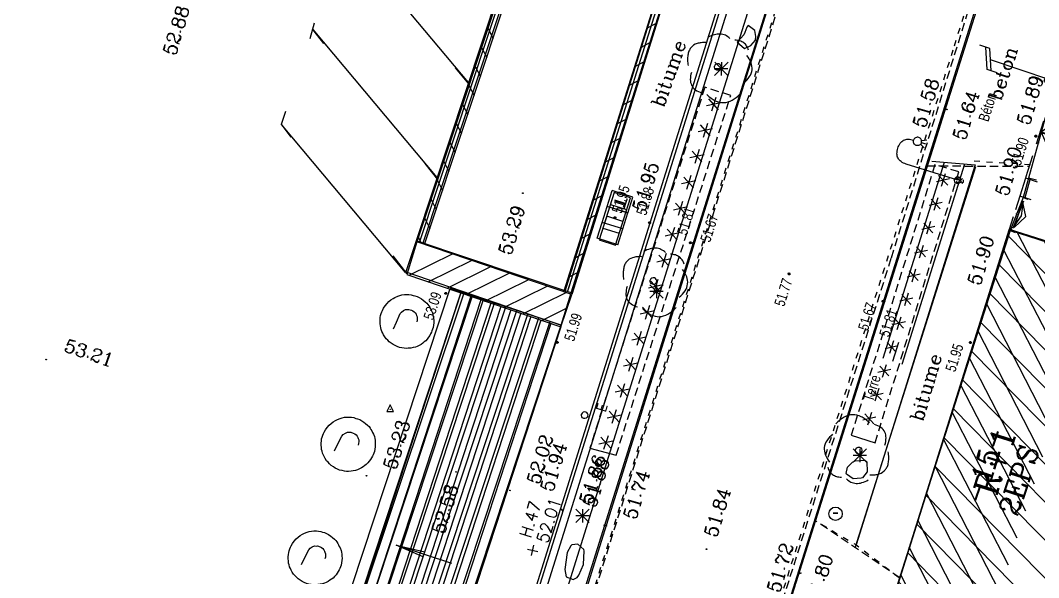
# Model space of a CAD drawing. Extents: x 661856 to 662117, y 6866905 to 6867165.
# Drawn here: x 662033.49 to 662064.02, y 6866980.94 to 6866997.62 of the extents above; entities that cross this region are included whole.
import ezdxf
from ezdxf.enums import TextEntityAlignment as Align

# ---------------------------------------------------------------- set-up
doc = ezdxf.new("R2010")
doc.units = 0
for name, pattern in [('CACHE', [0.375, 0.25, -0.125]), ('CONTINU', [0]), ('DISCONTIN', [0.75, 0.5, -0.25]), ('HIDDEN', [0.375, 0.25, -0.125]), ('JSI_007', [0.8, 0.3, -0.5]), ('JSI_MCL0', [1, 0.5, 0.5]), ('JSI_TCO', [1, 0.5, 0.5]), ('JSI_TCO2', [1, 0.5, 0.5]), ('JSI_TIC', [0.2, 0.08, 0.01, -0.1, 0.01]), ('PARALLEL', [0])]:
    doc.linetypes.add(name, pattern=pattern)
doc.layers.get('0').update_dxf_attribs({"linetype": 'CONTINUOUS'})
for name, color, linetype in [('ACCES', 7, 'CONTINU'), ('ALTI', 140, 'CONTINUOUS'), ('ARBRES', 3, 'CONTINU'), ('BATI', 6, 'CONTINUOUS'), ('BORDURE', 7, 'CONTINU'), ('CANEVAS_GEODES', 5, 'CONTINU'), ('CLOTURE', 7, 'CONTINU'), ('COTE_ALTI', 8, 'CONTINU'), ('COTE_DE_SEUIL', 8, 'CONTINU'), ('ECLAIRAGE_PUBL', 3, 'CONTINU'), ('ESCALIER', 7, 'CONTINU'), ('GENIE_CIVIL', 7, 'CONTINUOUS'), ('HACHURE', 7, 'CONTINUOUS'), ('HAIE', 3, 'CONTINU'), ('LIGNE_DIVERS', 7, 'CONTINU'), ('LIMITE', 7, 'CONTINUOUS'), ('MARQ-SOL', 6, 'CONTINU'), ('MARQUAGE', 7, 'CONTINUOUS'), ('MOB-URB', 6, 'CONTINU'), ('MUR', 7, 'CONTINU'), ('NOM_DE_VOIE', 7, 'CONTINU'), ('NUMEROS', 1, 'CONTINUOUS'), ('OBJEAU', 4, 'CONTINUOUS'), ('OBJEDF', 240, 'CONTINUOUS'), ('OBJEP', 220, 'CONTINUOUS'), ('OBJET_EAU', 4, 'CONTINU'), ('OBJET_TELECOM', 4, 'CONTINU'), ('OBJTELECOM', 3, 'CONTINUOUS'), ('POINTS-POLYGO', 7, 'CONTINUOUS'), ('POLYGO', 240, 'CONTINUOUS'), ('TEXTE', 7, 'CONTINUOUS'), ('VEGETATION', 3, 'CONTINUOUS'), ('VOIRIE', 7, 'CONTINUOUS'), ('Z', 4, 'CONTINUOUS')]:
    doc.layers.add(name, color=color, linetype=linetype)
doc.styles.add('36-2', font='romans.shx', dxfattribs={"height": 0.36})
doc.styles.add('7-2', font='romanc.shx', dxfattribs={"height": 0.7})
doc.styles.add('COMPLEX', font='COMPLEX')
doc.styles.add('ROMANS', font='romans.shx', dxfattribs={"width": 0.95, "oblique": 13.5, "height": 5})
doc.styles.get("Standard").update_dxf_attribs({"font": 'ARIALUNI.ttf', "height": 2})
doc.linetypes.add('JSI_HAIED', pattern='A,0.48,0.06,-0.1,[138,jsi_form.shx,S=0.05,R=0,X=-0.1,Y=0],0.06', length=0.7)
doc.linetypes.add('JSI_HAIEG', pattern='A,0.48,0.06,-0.1,[137,jsi_form.shx,S=0.05,R=0,X=-0.1,Y=0],0.06', length=0.7)
doc.linetypes.add('JSI_MUD', pattern='A,0.0001,[130,jsi_form.shx,S=0.5,R=0,X=0.875,Y=0],-0.75', length=0.7501)
doc.linetypes.add('JSI_MUG', pattern='A,0.0001,[130,jsi_form.shx,S=0.5,R=0,X=-0.125,Y=0],-0.75', length=0.7501)
doc.linetypes.add('JSI_MUR', pattern='A,1e-06,-0.5,[130,jsi_form.shx,S=0.7,R=315,X=0.05,Y=0],-0.5', length=1.000001)

# ---------------------------------------------------------------- blocks, each defined once
blk = doc.blocks.new('*X123')
at = {"layer": 'BATI', "color": 7, "linetype": 'CONTINU'}
for p, q in [((610702.292, 133496.969), (610706.297, 133492.963)), ((610703.653, 133496.739), (610706.562, 133493.83)), ((610702.027, 133496.102), (610706.033, 133492.096)), ((610705.284, 133496.239), (610706.826, 133494.697)), ((610706.915, 133495.739), (610707.091, 133495.564)), ((610701.763, 133495.235), (610705.768, 133491.23)), ((610701.498, 133494.368), (610705.504, 133490.363)), ((610701.234, 133493.501), (610705.239, 133489.496)), ((610700.969, 133492.635), (610704.975, 133488.629)), ((610700.705, 133491.768), (610704.71, 133487.762)), ((610700.44, 133490.901), (610704.445, 133486.896)), ((610700.176, 133490.034), (610704.181, 133486.029)), ((610699.911, 133489.167), (610703.916, 133485.162)), ((610699.647, 133488.3), (610703.652, 133484.295)), ((610699.382, 133487.433), (610703.387, 133483.428)), ((610699.118, 133486.567), (610703.123, 133482.561)), ((610698.853, 133485.7), (610701.591, 133482.962)), ((610698.589, 133484.833), (610699.957, 133483.464))]:
    blk.add_line(p, q, dxfattribs=at)
blk = doc.blocks.new('*X127')
at = {"layer": 'HAIE', "color": 3, "linetype": 'CONTINU'}
for p, q in [((610700.407, 133498.792), (610700.292, 133498.41)), ((610700.544, 133498.647), (610700.155, 133498.555)), ((610700.486, 133498.456), (610700.213, 133498.746)), ((610700.329, 133497.931), (610699.941, 133497.839)), ((610700.271, 133497.74), (610699.998, 133498.03)), ((610700.192, 133498.076), (610700.077, 133497.694)), ((610700.057, 133497.024), (610699.783, 133497.314)), ((610699.977, 133497.36), (610699.863, 133496.978)), ((610700.114, 133497.215), (610699.726, 133497.123)), ((610699.762, 133496.643), (610699.648, 133496.261)), ((610699.899, 133496.498), (610699.511, 133496.407)), ((610699.842, 133496.307), (610699.568, 133496.598)), ((610699.684, 133495.782), (610699.296, 133495.69)), ((610699.627, 133495.591), (610699.353, 133495.881)), ((610699.547, 133495.927), (610699.433, 133495.545)), ((610699.412, 133494.875), (610699.139, 133495.165)), ((610699.333, 133495.211), (610699.218, 133494.829)), ((610699.469, 133495.066), (610699.081, 133494.974)), ((610699.118, 133494.495), (610699.003, 133494.113)), ((610699.255, 133494.35), (610698.866, 133494.258)), ((610699.197, 133494.159), (610698.924, 133494.449)), ((610699.04, 133493.633), (610698.652, 133493.542)), ((610698.982, 133493.442), (610698.709, 133493.733)), ((610698.903, 133493.778), (610698.788, 133493.396)), ((610698.768, 133492.726), (610698.494, 133493.016)), ((610698.688, 133493.062), (610698.574, 133492.68)), ((610698.825, 133492.917), (610698.437, 133492.825)), ((610698.61, 133492.201), (610698.222, 133492.109)), ((610698.553, 133492.01), (610698.279, 133492.3)), ((610698.473, 133492.346), (610698.359, 133491.964)), ((610698.395, 133491.485), (610698.007, 133491.393)), ((610698.338, 133491.294), (610698.064, 133491.584)), ((610698.258, 133491.63), (610698.144, 133491.248))]:
    blk.add_line(p, q, dxfattribs=at)
blk = doc.blocks.new('*X131')
at = {"layer": 'HAIE', "color": 3, "linetype": 'CONTINU'}
for p, q in [((610693.599, 133500.654), (610693.303, 133500.974)), ((610693.515, 133501.022), (610693.386, 133500.605)), ((610693.663, 133500.862), (610693.238, 133500.765)), ((610693.421, 133500.081), (610692.996, 133499.984)), ((610693.357, 133499.872), (610693.061, 133500.193)), ((610693.273, 133500.241), (610693.144, 133499.824)), ((610693.115, 133499.091), (610692.819, 133499.411)), ((610693.031, 133499.46), (610692.902, 133499.043)), ((610693.18, 133499.3), (610692.754, 133499.203)), ((610692.938, 133498.518), (610692.512, 133498.422)), ((610692.873, 133498.31), (610692.577, 133498.63)), ((610692.789, 133498.678), (610692.66, 133498.262)), ((610692.631, 133497.529), (610692.335, 133497.849)), ((610692.547, 133497.897), (610692.418, 133497.48)), ((610692.696, 133497.737), (610692.27, 133497.64)), ((610692.454, 133496.956), (610692.028, 133496.859)), ((610692.389, 133496.747), (610692.093, 133497.068)), ((610692.306, 133497.116), (610692.176, 133496.699)), ((610692.064, 133496.335), (610691.935, 133495.918)), ((610692.212, 133496.175), (610691.786, 133496.078)), ((610692.147, 133495.966), (610691.851, 133496.286)), ((610691.905, 133495.185), (610691.609, 133495.505)), ((610691.822, 133495.553), (610691.693, 133495.137)), ((610691.97, 133495.393), (610691.544, 133495.297)), ((610691.728, 133494.612), (610691.303, 133494.515)), ((610691.663, 133494.404), (610691.367, 133494.724)), ((610691.58, 133494.772), (610691.451, 133494.355)), ((610691.421, 133493.623), (610691.125, 133493.943)), ((610691.338, 133493.991), (610691.209, 133493.574)), ((610691.486, 133493.831), (610691.061, 133493.734)), ((610691.244, 133493.05), (610690.819, 133492.953)), ((610691.179, 133492.841), (610690.883, 133493.161)), ((610691.096, 133493.21), (610690.967, 133492.793)), ((610690.938, 133492.06), (610690.641, 133492.38)), ((610690.854, 133492.428), (610690.725, 133492.012)), ((610691.002, 133492.268), (610690.577, 133492.172)), ((610690.76, 133491.487), (610690.335, 133491.391)), ((610690.696, 133491.279), (610690.399, 133491.599)), ((610690.612, 133491.647), (610690.483, 133491.23)), ((610690.37, 133490.866), (610690.241, 133490.449)), ((610690.518, 133490.706), (610690.093, 133490.609)), ((610690.454, 133490.498), (610690.157, 133490.818))]:
    blk.add_line(p, q, dxfattribs=at)
blk = doc.blocks.new('*X138')
at = {"layer": 'MUR', "color": 7, "linetype": 'CONTINU'}
for p, q in [((610695.115, 133515.142), (610695.385, 133515.286)), ((610694.94, 133514.568), (610695.211, 133514.712)), ((610694.766, 133513.993), (610695.036, 133514.138)), ((610694.591, 133513.419), (610694.862, 133513.564)), ((610694.417, 133512.845), (610694.687, 133512.99)), ((610694.242, 133512.271), (610694.513, 133512.416)), ((610694.068, 133511.697), (610694.338, 133511.842)), ((610693.893, 133511.123), (610694.164, 133511.268)), ((610693.719, 133510.549), (610693.989, 133510.693)), ((610693.544, 133509.975), (610693.815, 133510.119)), ((610693.37, 133509.401), (610693.64, 133509.545)), ((610693.195, 133508.827), (610693.466, 133508.971)), ((610693.021, 133508.253), (610693.291, 133508.397)), ((610692.846, 133507.679), (610693.117, 133507.823)), ((610692.672, 133507.105), (610692.942, 133507.249)), ((610692.497, 133506.531), (610692.768, 133506.675)), ((610692.323, 133505.957), (610692.593, 133506.101)), ((610692.148, 133505.382), (610692.419, 133505.527)), ((610691.974, 133504.808), (610692.244, 133504.953)), ((610691.799, 133504.234), (610692.07, 133504.379)), ((610691.625, 133503.66), (610691.895, 133503.805)), ((610691.45, 133503.086), (610691.721, 133503.231)), ((610691.276, 133502.512), (610691.546, 133502.657)), ((610691.101, 133501.938), (610691.372, 133502.082)), ((610690.927, 133501.364), (610691.197, 133501.508)), ((610690.752, 133500.79), (610691.023, 133500.934)), ((610690.578, 133500.216), (610690.848, 133500.36)), ((610690.403, 133499.642), (610690.674, 133499.786)), ((610690.229, 133499.068), (610690.499, 133499.212)), ((610690.054, 133498.494), (610690.325, 133498.638)), ((610689.88, 133497.92), (610690.15, 133498.064)), ((610689.705, 133497.346), (610689.976, 133497.49)), ((610689.531, 133496.772), (610689.801, 133496.916)), ((610689.356, 133496.197), (610689.627, 133496.342)), ((610689.182, 133495.623), (610689.452, 133495.768))]:
    blk.add_line(p, q, dxfattribs=at)
blk = doc.blocks.new('*X139')
at = {"layer": 'MUR', "color": 7, "linetype": 'CONTINU'}
for p, q in [((610686.666, 133503.033), (610686.821, 133502.729)), ((610686.481, 133502.462), (610686.636, 133502.159)), ((610686.296, 133501.891), (610686.452, 133501.588)), ((610686.112, 133501.32), (610686.267, 133501.017)), ((610685.927, 133500.749), (610686.082, 133500.446)), ((610685.743, 133500.178), (610685.898, 133499.875)), ((610685.558, 133499.607), (610685.713, 133499.304)), ((610685.374, 133499.036), (610685.529, 133498.733)), ((610685.189, 133498.466), (610685.344, 133498.162)), ((610685.004, 133497.895), (610685.16, 133497.591)), ((610684.82, 133497.324), (610684.975, 133497.02)), ((610684.635, 133496.753), (610684.724, 133496.58))]:
    blk.add_line(p, q, dxfattribs=at)
blk = doc.blocks.new('*X140')
at = {"layer": 'MUR', "color": 7, "linetype": 'CONTINU'}
for p, q in [((610684.367, 133495.619), (610685.66, 133496.27)), ((610684.937, 133495.431), (610686.229, 133496.082)), ((610685.506, 133495.243), (610686.799, 133495.894)), ((610686.076, 133495.055), (610687.369, 133495.706)), ((610686.646, 133494.866), (610687.939, 133495.517)), ((610687.216, 133494.678), (610688.508, 133495.329)), ((610687.785, 133494.49), (610689.078, 133495.141)), ((610688.355, 133494.302), (610689.113, 133494.684)), ((610688.925, 133494.114), (610688.925, 133494.114))]:
    blk.add_line(p, q, dxfattribs=at)
blk = doc.blocks.new('P26800')
for p, q in [((0.364133, -0.342647), (-0.359006, 0.348015)), ((-0.352542, -0.354562), (0.35965, 0.34735))]:
    blk.add_line(p, q)
at = {"linetype": 'CACHE'}
blk.add_circle((0, 0), 0.5, dxfattribs=at)
blk = doc.blocks.new('P21100', base_point=(1, 1))
blk.add_circle((1, 1), 1)
blk.add_text('-', height=2.15).set_placement((0.5, 0.25), (1.5, 0.25), align=Align.ALIGNED)
blk = doc.blocks.new('P27600')
for points in [[(0, 0), (1, 0), (1, 0.4), (0, 0.4), (0, 0)], [(0.25, 0), (0.25, 0.4), (0.5, 0.4), (0.5, 0), (0.75, 0), (0.75, 0.4)]]:
    blk.add_lwpolyline(points)
blk.add_text('T', height=0.288964).set_placement((0.023187, 0.061513))
blk = doc.blocks.new('P30500')
at = {"color": 0}
blk.add_circle((0, 0), 0.05, dxfattribs=at)
blk.add_attdef('COTE30500', text='', height=0.3).set_placement((-0.3, -0.15), align=Align.RIGHT)
blk = doc.blocks.new('P30300')
at = {"color": 0}
blk.add_circle((0, 0), 0.05, dxfattribs=at)
blk.add_attdef('COTE30300', (0.3, -0.6), '', height=0.3)
blk = doc.blocks.new('P30100')
at = {"color": 0}
blk.add_circle((0, 0), 0.05, dxfattribs=at)
blk.add_attdef('COTE30100', (0.3, 0.3), '', height=0.3)
blk = doc.blocks.new('P30200')
at = {"color": 0}
blk.add_circle((0, 0), 0.05, dxfattribs=at)
blk.add_attdef('COTE30200', (0.3, -0.15), '', height=0.3)
blk = doc.blocks.new('P30400')
at = {"color": 0}
blk.add_circle((0, 0), 0.05, dxfattribs=at)
blk.add_attdef('COTE30400', text='', height=0.3).set_placement((-0.3, 0.3), align=Align.RIGHT)
blk = doc.blocks.new('P30800')
at = {"color": 0}
blk.add_circle((0, 0), 0.05, dxfattribs=at)
blk.add_attdef('COTE30800', text='', height=0.3).set_placement((0, -0.6), align=Align.CENTER)
blk = doc.blocks.new('P30700')
at = {"color": 0}
blk.add_circle((0, 0), 0.05, dxfattribs=at)
blk.add_attdef('COTE30700', text='', height=0.3).set_placement((0, 0.3), align=Align.CENTER)
blk = doc.blocks.new('SU415')
at = {"color": 0, "linetype": 'CONTINUOUS'}
for points in [[(0, 0.5), (0, 0)], [(0.1, 0.167), (0.9, 0.167), (0.5, 0.5), (0.1, 0.167)], [(1, 0), (1, 0.5)]]:
    blk.add_lwpolyline(points, dxfattribs=at)
at = {"color": 0, "linetype": 'DISCONTIN'}
blk.add_lwpolyline([(0, 0), (1, 0)], dxfattribs=at)
blk = doc.blocks.new('SU413')
at = {"color": 0, "linetype": 'CONTINUOUS'}
for points in [[(0.429, 1), (0.5, 1.75), (0.571, 1)], [(0.5, 0), (0.5, 1.75), (0.5, 0)], [(0, 0.5), (0, 0)], [(1, 0), (1, 0.5)]]:
    blk.add_lwpolyline(points, dxfattribs=at)
at = {"color": 0, "linetype": 'DISCONTIN'}
blk.add_lwpolyline([(0, 0), (1, 0)], dxfattribs=at)
blk = doc.blocks.new('P23000')
at = {"color": 3}
for p, q in [((-1, 1), (1, -1)), ((1, 1), (-1, -1)), ((1, 0), (-1, 0)), ((0, 1), (0, -1))]:
    blk.add_line(p, q, dxfattribs=at)
blk = doc.blocks.new('SU321')
at = {"color": 0, "linetype": 'CONTINUOUS'}
for points in [[(0, 0.001), (0.002, 0.037), (0.004, 0.07), (0.011, 0.109), (0.023, 0.15), (0.035, 0.188), (0.051, 0.22), (0.068, 0.25), (0.088, 0.285), (0.115, 0.318), (0.138, 0.347), (0.167, 0.372), (0.202, 0.399), (0.236, 0.422), (0.278, 0.446), (0.312, 0.463), (0.348, 0.474), (0.391, 0.486), (0.436, 0.497), (0.481, 0.498), (0.526, 0.497), (0.567, 0.492), (0.612, 0.486), (0.654, 0.472), (0.69, 0.458), (0.729, 0.443), (0.768, 0.419), (0.802, 0.395), (0.828, 0.374), (0.856, 0.35), (0.881, 0.323), (0.903, 0.296), (0.923, 0.263), (0.943, 0.23), (0.958, 0.196), (0.976, 0.155), (0.987, 0.12), (0.993, 0.087), (0.998, 0.049), (0.998, 0.015), (0.999, -0.017), (0.997, -0.06), (0.987, -0.116), (0.972, -0.169), (0.954, -0.214), (0.931, -0.26), (0.903, -0.302), (0.879, -0.331), (0.841, -0.372), (0.812, -0.398), (0.779, -0.426), (0.738, -0.449), (0.696, -0.468), (0.661, -0.482), (0.62, -0.495), (0.582, -0.497), (0.549, -0.506), (0.504, -0.508), (0.461, -0.506), (0.412, -0.498), (0.374, -0.49), (0.327, -0.478), (0.293, -0.466), (0.263, -0.451), (0.237, -0.433), (0.211, -0.416), (0.186, -0.396), (0.16, -0.375), (0.123, -0.342), (0.103, -0.313), (0.083, -0.285), (0.064, -0.254), (0.045, -0.219), (0.027, -0.176), (0.015, -0.136), (0.004, -0.094), (0.001, -0.059), (0, -0.026), (-0.002, -0.001)], [(0.676, 0.218), (0.675, 0.083), (0.674, -0.09), (0.659, -0.127), (0.636, -0.167), (0.609, -0.199), (0.578, -0.213), (0.554, -0.226), (0.504, -0.232), (0.473, -0.231), (0.445, -0.225), (0.418, -0.212), (0.394, -0.196), (0.379, -0.18), (0.358, -0.16), (0.343, -0.133), (0.333, -0.101), (0.327, -0.068)]]:
    blk.add_lwpolyline(points, dxfattribs=at)
blk = doc.blocks.new('P26700')
blk.add_lwpolyline([(0, 0.65972), (-0.5, -0.34028), (0.5, -0.34028)], close=True)
blk.add_circle((0, 0), 0.01658)
blk = doc.blocks.new('$B_200')
at = {"color": 0, "linetype": 'BYBLOCK', "flags": 128}
for points in [[(0, -0.5, -0.414214), (-0.5, 0, -0.414214), (0, 0.5)], [(0, -0.5, 0.414214), (0.5, 0, 0.414214), (0, 0.5)]]:
    blk.add_lwpolyline(points, format="xyb", dxfattribs=at)
blk = doc.blocks.new('$B_220')
at = {"color": 0, "linetype": 'BYBLOCK', "flags": 128}
for points in [[(0.297, 0.272, 0.039633), (0.273, 0.344, 0.053426), (0.241, 0.401, 0.147584), (0.154, 0.47, 0.071882), (0.099, 0.483, 0.058066), (0.036, 0.48, 0.043501), (-0.035, 0.463, 0.032041), (-0.113, 0.431)], [(-0.195, 0.351, 0.077685), (-0.303, 0.336, 0.115926), (-0.379, 0.292, 0.119307), (-0.426, 0.217, 0.082378), (-0.441, 0.113)], [(0.461, -0.046, 0.087593), (0.487, 0.033, 0.096392), (0.482, 0.113, 0.080457), (0.446, 0.192, 0.056881), (0.379, 0.272)], [(-0.441, 0.033, 0.03619), (-0.474, -0.044, 0.046233), (-0.492, -0.116, 0.121403), (-0.482, -0.245, 0.119181), (-0.41, -0.354, 0.044648), (-0.351, -0.401, 0.034835), (-0.277, -0.443)], [(0.379, -0.364, 0.076898), (0.431, -0.319, 0.090424), (0.461, -0.265, 0.083207), (0.472, -0.2, 0.062964), (0.461, -0.126)], [(-0.113, -0.443, 0.078382), (0.005, -0.498, 0.113914), (0.113, -0.503, 0.115194), (0.21, -0.458, 0.080222), (0.297, -0.364)]]:
    blk.add_lwpolyline(points, format="xyb", dxfattribs=at)
blk = doc.blocks.new('$Y_001')
at = {"color": 0, "linetype": 'BYBLOCK', "flags": 128}
for points in [[(-0.5, 0), (0.5, 0)], [(0, -0.5), (0, 0.5)]]:
    blk.add_lwpolyline(points, dxfattribs=at)
blk = doc.blocks.new('TCPOINT')
at = {"color": 0}
blk.add_point((0, 0), dxfattribs=at)
at = {"layer": 'NUMEROS', "style": '36-2'}
blk.add_attdef('MAT', (0.1, 0.1), '', height=0.36, dxfattribs=at)
at = {"layer": 'Z', "style": 'ROMANS'}
blk.add_attdef('ALT', text='', height=0.36, dxfattribs=at).set_placement((0.1, -0.1), align=Align.TOP_LEFT)
blk = doc.blocks.new('$B_001')
at = {"color": 0, "linetype": 'BYBLOCK', "flags": 128}
for points in [[(0, 0), (0, 1)], [(0, 1), (1, 1)], [(1, 0), (1, 1)], [(0, 0), (1, 0)]]:
    blk.add_lwpolyline(points, dxfattribs=at)
blk = doc.blocks.new('$B_130')
at = {"color": 0, "linetype": 'BYBLOCK', "flags": 128}
for points in [[(0, 0), (0, 0.812, -0.08), (0.012, 0.895, -0.117647), (0.047, 0.953, -0.117647), (0.105, 0.988, -0.08), (0.188, 1, -0.08), (0.27, 0.988, -0.117647), (0.328, 0.953, -0.117647), (0.363, 0.895, -0.08), (0.375, 0.812)], [(0.375, 0.688, -0.414214), (0.312, 0.75, -0.414214), (0.375, 0.812)], [(0.375, 0.688, 0.414214), (0.438, 0.75, 0.414214), (0.375, 0.812)]]:
    blk.add_lwpolyline(points, format="xyb", dxfattribs=at)
for points in [[(0.344, 0.688), (0.312, 0.625)], [(0.375, 0.688), (0.375, 0.625)], [(0.406, 0.688), (0.438, 0.625)]]:
    blk.add_lwpolyline(points, dxfattribs=at)
blk = doc.blocks.new('$B_137')
at = {"color": 0, "linetype": 'BYBLOCK', "flags": 128}
for points in [[(-0.156, 0.875), (0.156, 1), (0.156, 1.156)], [(-0.156, 0.781), (-0.156, 0.938), (0.156, 1.062)], [(0, 0), (0, 0.938)]]:
    blk.add_lwpolyline(points, dxfattribs=at)
blk.add_lwpolyline([(-0.055, -0.075), (0.055, -0.075), (0.055, 0.075), (-0.055, 0.075)], close=True)
blk = doc.blocks.new('$B_028')
at = {"color": 0, "linetype": 'BYBLOCK', "flags": 128}
for points in [[(0, 0.5), (0, -0.5), (0.094, -0.062)], [(-0.5, -0.5), (-0.5, 0)], [(0.5, 0), (0.5, -0.5)], [(-0.094, -0.062), (0, -0.5)], [(-0.5, -0.5), (0.5, -0.5)]]:
    blk.add_lwpolyline(points, dxfattribs=at)
blk = doc.blocks.new('$B_027')
at = {"color": 0, "linetype": 'BYBLOCK', "flags": 128}
for points in [[(-0.5, -0.5), (0.5, -0.5), (0.5, -0.188)], [(-0.5, -0.5), (-0.5, -0.188)]]:
    blk.add_lwpolyline(points, dxfattribs=at)
blk.add_lwpolyline([(-0.406, -0.406), (0.406, -0.406), (0, -0.188)], close=True, dxfattribs=at)
blk = doc.blocks.new('$B_216')
at = {"color": 0, "linetype": 'BYBLOCK', "flags": 128}
for points in [[(-0.5, 0), (0, 0.5)], [(0, -0.5), (0, 0.5), (0.5, 0)]]:
    blk.add_lwpolyline(points, dxfattribs=at)
blk = doc.blocks.new('$B_210')
at = {"linetype": 'CONTINUOUS'}
blk.add_hatch(color=0, dxfattribs=at).paths.add_polyline_path([(0, -0.5, -1), (0, 0.5, -1)])
at = {"color": 0, "linetype": 'BYBLOCK', "flags": 128}
blk.add_lwpolyline([(0, -0.5, -1), (0, 0.5, -1)], format="xyb", close=True, dxfattribs=at)

msp = doc.modelspace()

# ---------------------------------------------------------------- hatches: boundary and pattern name
at = {"layer": 'HACHURE', "linetype": 'CONTINUOUS', "ltscale": 2}
h = msp.add_hatch(dxfattribs=at)
h.set_pattern_fill('_USER', color=256, scale=0.6, angle=117.2855, style=0, pattern_type=0)
h.set_pattern_definition([(117.28546, (661958.265, 6866695.073), (-0.5332402, -0.2750544), [])])
h.paths.add_polyline_path([(662063.164, 6866991.33), (662066.022, 6866990.417), (662061.851, 6866977.358), (662058.993, 6866978.271)])
at = {"layer": 'HACHURE'}
h = msp.add_hatch(dxfattribs=at)
h.set_pattern_fill('_USER', color=256, scale=0.6, angle=26.5676, style=0, pattern_type=0)
h.set_pattern_definition([(26.56761368, (50261.49716, 6738626.0907), (-0.2683521585, 0.5366443133), [])])
edge = h.paths.add_edge_path()
edge.add_line((661932.568, 6866987.86), (661945.677, 6866983.487))
edge.add_line((661945.677, 6866983.487), (661946.665, 6866986.457))
edge.add_line((661946.665, 6866986.457), (661963.755, 6866980.758))
edge.add_line((661963.755, 6866980.758), (661963.244, 6866979.245))
edge.add_line((661963.244, 6866979.245), (661980.522, 6866973.462))
edge.add_line((661980.522, 6866973.462), (662010.428, 6866963.543))
edge.add_line((662010.428, 6866963.543), (662028.856, 6866957.401))
edge.add_line((662028.856, 6866957.401), (662030.123, 6866961.207))
edge.add_line((662030.123, 6866961.207), (662033.604, 6866971.712))
edge.add_line((661931.619, 6866985.015), (661947.576, 6866979.691))
edge.add_line((661947.576, 6866979.691), (661948.564, 6866982.662))
edge.add_line((661948.564, 6866982.662), (661959.95, 6866978.865))
edge.add_line((661959.95, 6866978.865), (661958.946, 6866975.891))
edge.add_line((661958.946, 6866975.891), (661961.96, 6866974.898))
edge.add_line((661961.96, 6866974.898), (661962.447, 6866976.348))
edge.add_line((661962.447, 6866976.348), (661979.574, 6866970.616))
edge.add_line((661979.574, 6866970.616), (662009.482, 6866960.696))
edge.add_line((662009.482, 6866960.696), (662030.755, 6866953.606))
edge.add_line((662030.755, 6866953.606), (662032.97, 6866960.261))
edge.add_line((662032.97, 6866960.261), (662036.452, 6866970.768))
edge.add_line((662036.452, 6866970.768), (662033.597, 6866971.692))
edge.add_line((661931.619, 6866985.015), (661932.568, 6866987.86))

# ---------------------------------------------------------------- linework, layer by layer
at = {"layer": 'BATI', "color": 7, "linetype": 'CONTINU', "const_width": 0.05}
msp.add_lwpolyline([(662067.904, 6866989.854), (662063.136, 6866991.359), (662059.004, 6866978.22), (662063.77, 6866976.711)], dxfattribs=at)
at = {"layer": 'BATI', "linetype": 'JSI_TCO2', "ltscale": 2, "elevation": 57.333, "flags": 128}
for points in [[(662063.164, 6866991.33), (662058.993, 6866978.271)], [(662066.022, 6866990.417), (662063.164, 6866991.33)]]:
    msp.add_lwpolyline(points, dxfattribs=at)
at = {"layer": 'BORDURE', "linetype": 'JSI_TCO', "ltscale": 2, "elevation": 57.333, "flags": 128}
for points in [[(662041.018, 6866950.704), (662054.066, 6866992.239), (662058.775, 6867007.264), (662065.75, 6867029.431, 0.009327), (662065.906, 6867029.968, 0.004948), (662066.1, 6867030.711, 0.020273), (662066.199, 6867031.194, 0.021293), (662066.291, 6867031.965, 0.016042), (662066.331, 6867032.858)], [(662094.084, 6867025.956), (662081.767, 6867030.26), (662077.787, 6867031.632, 0.022556), (662077.447, 6867031.731, 0.016649), (662077.044, 6867031.814, 0.012691), (662076.578, 6867031.884, 0.009947), (662076.048, 6867031.938, 0.06142), (662075.229, 6867031.906, 0.050485), (662074.526, 6867031.715, 0.044376), (662073.829, 6867031.374, 0.040649), (662073.188, 6867030.918, 0.047077), (662072.676, 6867030.397, 0.057137), (662072.258, 6867029.74, 0.005924), (662072.038, 6867029.277, 0.007547), (662071.855, 6867028.861, 0.009919), (662071.708, 6867028.493, 0.013565), (662071.597, 6867028.172), (662061.704, 6866996.653)]]:
    msp.add_lwpolyline(points, format="xyb", dxfattribs=at)
for points in [[(662039.285, 6866949.802), (662052.686, 6866992.547), (662058.018, 6867009.554), (662063.22, 6867026.096)], [(662061.704, 6866996.653), (662050.553, 6866961.224)], [(662060.811, 6866993.406), (662062.115, 6866993.303), (662060.216, 6866987.238)], [(662060.216, 6866987.238), (662058.548, 6866981.918)]]:
    msp.add_lwpolyline(points, dxfattribs=at)
at = {"layer": 'BORDURE', "color": 7, "linetype": 'CONTINUOUS'}
for points in [[(662058.3, 6867010.317), (662054.12, 6866996.83), (662047.633, 6866976.177), (662045.511, 6866969.343)], [(662046.608, 6866968.243), (662053.173, 6866989.259), (662059.294, 6867008.866)], [(662065.057, 6867007.146), (662061.3, 6866995.243), (662055.095, 6866975.591), (662049.384, 6866957.326), (662046.569, 6866948.341)], [(662058.518, 6866981.833), (662062.135, 6866993.25)]]:
    msp.add_lwpolyline(points, dxfattribs=at)
for points in [[(662055.504, 6866997.322, 51.737), (662055.313, 6866997.468, 51.69), (662055.272, 6866997.421, 51.691), (662055.211, 6866997.258, 51.694), (662055.179, 6866997.196, 51.695), (662054.975, 6866996.973, 51.691), (662055.203, 6866996.782, 51.697), (662055.219, 6866996.787, 51.698), (662055.392, 6866996.873, 51.714), (662055.524, 6866997.035, 51.731), (662055.542, 6866997.14, 51.733)], [(662058.865, 6866984.406, 51.837), (662058.874, 6866984.105, 51.859), (662058.737, 6866983.931, 51.875), (662058.701, 6866983.912, 51.873), (662058.454, 6866983.896, 51.858), (662058.253, 6866984.039, 51.844), (662058.247, 6866984.058, 51.843), (662058.29, 6866984.247, 51.833), (662058.439, 6866984.398, 51.823), (662058.513, 6866984.436, 51.826), (662058.803, 6866984.453, 51.835)], [(662049.85, 6866980.966, 51.895), (662050.059, 6866980.884, 51.886), (662050.184, 6866980.944, 51.88), (662050.233, 6866981.011, 51.874), (662050.372, 6866981.328, 51.848), (662050.397, 6866981.737, 51.818), (662050.382, 6866981.783, 51.824), (662050.208, 6866981.936, 51.855), (662050.019, 6866981.924, 51.88), (662049.996, 6866981.893, 51.881), (662049.888, 6866981.692, 51.884), (662049.811, 6866981.181, 51.892)]]:
    msp.add_polyline3d(points, close=True, dxfattribs=at)
at = {"layer": 'CLOTURE', "color": 7, "linetype": 'CONTINU'}
msp.add_lwpolyline([(662063.622, 6866992.904), (662063.449, 6866992.357)], dxfattribs=at)
at = {"layer": 'ESCALIER', "color": 7, "linetype": 'CONTINU'}
for p, q in [((662041.835, 6866974.668), (662046.782, 6866989.436)), ((662046.697, 6866989.465), (662041.852, 6866974.662)), ((662046.782, 6866989.436), (662049.691, 6866988.448)), ((662046.997, 6866989.363), (662042.152, 6866974.563)), ((662047.296, 6866989.261), (662042.453, 6866974.464)), ((662047.596, 6866989.16), (662042.753, 6866974.365)), ((662047.895, 6866989.058), (662043.053, 6866974.266)), ((662048.194, 6866988.956), (662043.354, 6866974.167)), ((662048.494, 6866988.855), (662043.654, 6866974.068)), ((662048.793, 6866988.753), (662043.954, 6866973.969)), ((662049.093, 6866988.651), (662044.255, 6866973.87)), ((662049.392, 6866988.55), (662044.555, 6866973.771)), ((662049.691, 6866988.448), (662044.855, 6866973.672))]:
    msp.add_line(p, q, dxfattribs=at)
at = {"layer": 'GENIE_CIVIL', "linetype": 'JSI_TCO', "ltscale": 2, "elevation": 57.333, "flags": 128}
msp.add_lwpolyline([(662045.353, 6866991.026), (662045.045, 6866990.095), (662049.704, 6866988.493), (662050.005, 6866989.461)], close=True, dxfattribs=at)
at = {"layer": 'HAIE', "color": 3, "linetype": 'HIDDEN'}
for points in [[(662051.352, 6866984.606), (662054.788, 6866995.375), (662054.01, 6866995.623), (662050.562, 6866984.817)], [(662059.113, 6866984.974), (662061.621, 6866993.084), (662060.907, 6866993.306), (662058.4, 6866985.199)]]:
    msp.add_lwpolyline(points, dxfattribs=at)
at = {"layer": 'HAIE', "color": 3, "linetype": 'CONTINUOUS'}
for points in [[(662058.4, 6866985.199), (662059.113, 6866984.974)], [(662050.562, 6866984.817), (662051.352, 6866984.606)]]:
    msp.add_lwpolyline(points, dxfattribs=at)
at = {"layer": 'LIGNE_DIVERS', "color": 7, "linetype": 'HIDDEN'}
for points in [[(662046.796, 6866968.057), (662054.247, 6866991.769), (662061.39, 6867014.469)], [(662067.028, 6867014.369), (662059.588, 6866990.489), (662052.878, 6866969.357), (662046.052, 6866947.616)], [(662060.681, 6866993.265), (662063.719, 6866993.261)], [(662059.855, 6866980.928), (662057.336, 6866982.635)]]:
    msp.add_lwpolyline(points, dxfattribs=at)
at = {"layer": 'LIMITE', "linetype": 'JSI_MUD', "ltscale": 0.22}
msp.add_line((662045.526, 6866991.2, 110.378), (662045.457, 6866990.992, 110.385), dxfattribs=at)
at = {"layer": 'LIMITE', "linetype": 'JSI_MUG', "ltscale": 0.22}
msp.add_line((662049.898, 6866989.496, 109.304), (662049.964, 6866989.706, 109.302), dxfattribs=at)
at = {"layer": 'LIMITE', "linetype": 'JSI_TCO', "ltscale": 2, "elevation": 57.333, "flags": 128}
msp.add_lwpolyline([(662050.003, 6866989.463), (662063.212, 6867031.348), (662059.158, 6867032.669), (662045.353, 6866991.026)], dxfattribs=at)
at = {"layer": 'LIMITE', "linetype": 'JSI_MUR', "ltscale": 0.22, "elevation": 57.333, "flags": 128}
msp.add_lwpolyline([(662049.898, 6866989.496), (662063.074, 6867031.277), (662059.228, 6867032.531), (662045.457, 6866990.992)], dxfattribs=at)
at = {"layer": 'LIMITE', "linetype": 'CONTINUOUS', "ltscale": 2, "elevation": 57.333, "flags": 128}
msp.add_lwpolyline([(662063.71, 6866992.903), (662063.55, 6866992.322)], dxfattribs=at)
at = {"layer": 'LIMITE', "linetype": 'JSI_007', "ltscale": 2, "elevation": 57.333, "flags": 128}
msp.add_lwpolyline([(662063.758, 6866992.889), (662063.599, 6866992.309)], dxfattribs=at)
at = {"layer": 'LIMITE', "linetype": 'JSI_TCO', "ltscale": 2}
msp.add_polyline3d([(662049.793, 6866989.529, 109.304), (662062.937, 6867031.206, 108.875), (662059.298, 6867032.392, 108.986), (662045.562, 6866990.957, 110.385)], dxfattribs=at)
at = {"layer": 'MARQ-SOL', "color": 6, "linetype": 'CONTINUOUS'}
for points in [[(662042.177, 6866997.078), (662042.315, 6866997.555)], [(662042.255, 6866997.348), (662042.577, 6866996.933)], [(662046.95, 6866995.712), (662046.535, 6866996.2)], [(662041.615, 6866994.122), (662041.323, 6866994.515), (662041.453, 6866994.904)], [(662046.007, 6866992.861), (662045.625, 6866993.343)], [(662045.078, 6866990.047), (662044.666, 6866990.576)]]:
    msp.add_lwpolyline(points, dxfattribs=at)
at = {"layer": 'MARQUAGE', "linetype": 'JSI_MCL0', "ltscale": 2, "elevation": 57.333, "flags": 128}
for points in [[(662046.928, 6866995.764), (662043.209, 6867000.193)], [(662045.985, 6866992.92), (662042.266, 6866997.349)], [(662045.042, 6866990.076), (662041.323, 6866994.506)]]:
    msp.add_lwpolyline(points, dxfattribs=at)
at = {"layer": 'MUR', "color": 7, "linetype": 'PARALLEL'}
for points in [[(662058.219, 6867029.727), (662051.868, 6867010.487), (662045.381, 6866990.993)], [(662045.609, 6866990.917), (662052.096, 6867010.411), (662058.455, 6867029.672)], [(662049.815, 6866989.49), (662056.2, 6867009.866)], [(662056.406, 6867009.802), (662050.02, 6866989.417)], [(662050.021, 6866989.417), (662045.381, 6866990.993)], [(662045.074, 6866990.017), (662049.691, 6866988.448)]]:
    msp.add_lwpolyline(points, dxfattribs=at)
at = {"layer": 'MUR', "color": 7, "linetype": 'CONTINUOUS'}
for points in [[(662045.381, 6866990.993), (662045.074, 6866990.017)], [(662049.691, 6866988.448), (662050.021, 6866989.417)], [(662050.02, 6866989.417), (662049.815, 6866989.49)]]:
    msp.add_lwpolyline(points, dxfattribs=at)
at = {"layer": 'VEGETATION', "linetype": 'JSI_HAIED', "ltscale": 2, "elevation": 57.333, "flags": 128}
for points in [[(662063.506, 6867026.006), (662058.304, 6867009.464), (662052.973, 6866992.457), (662039.61, 6866949.836)], [(662059.929, 6866987.327), (662061.808, 6866993.327)]]:
    msp.add_lwpolyline(points, dxfattribs=at)
at = {"layer": 'VEGETATION', "linetype": 'JSI_HAIEG', "ltscale": 2, "elevation": 57.333, "flags": 128}
for points in [[(662064.078, 6867025.826), (662058.876, 6867009.284), (662053.545, 6866992.278), (662040.404, 6866950.364)], [(662059.357, 6866987.507), (662061.195, 6866993.376)]]:
    msp.add_lwpolyline(points, dxfattribs=at)
at = {"layer": 'VEGETATION', "linetype": 'JSI_MUG', "ltscale": 0.6, "elevation": 57.333, "flags": 128}
msp.add_lwpolyline([(662059.643, 6866987.417), (662059.822, 6866987.99)], dxfattribs=at)
at = {"layer": 'VOIRIE', "linetype": 'JSI_TIC', "ltscale": 2, "elevation": 57.333, "flags": 128}
for points in [[(662041.275, 6866950.623), (662054.324, 6866992.158), (662059.032, 6867007.183), (662066.008, 6867029.35, 0.009304), (662066.166, 6867029.894, 0.004973), (662066.361, 6867030.645, 0.02036), (662066.465, 6867031.15, 0.021232), (662066.56, 6867031.941, 0.016104), (662066.601, 6867032.854)], [(662094.173, 6867026.211), (662081.855, 6867030.515), (662077.875, 6867031.887, 0.022274), (662077.519, 6867031.991, 0.016663), (662077.1, 6867032.079, 0.01283), (662076.617, 6867032.151, 0.010134), (662076.071, 6867032.207, 0.061485), (662075.186, 6867032.172, 0.050321), (662074.433, 6867031.969, 0.04459), (662073.69, 6867031.605, 0.040854), (662073.011, 6867031.122, 0.046904), (662072.466, 6867030.566, 0.057135), (662072.015, 6867029.858, 0.005982), (662071.791, 6867029.385, 0.007584), (662071.604, 6867028.96, 0.009906), (662071.454, 6867028.583, 0.013433), (662071.339, 6867028.253), (662061.446, 6866996.734)]]:
    msp.add_lwpolyline(points, format="xyb", dxfattribs=at)
for points in [[(662061.446, 6866996.734), (662050.296, 6866961.305)], [(662063.768, 6866993.3), (662062.08, 6866993.405)], [(662057.498, 6866982.538), (662058.548, 6866981.918), (662059.836, 6866980.938)]]:
    msp.add_lwpolyline(points, dxfattribs=at)

# ---------------------------------------------------------------- block references
at = {"layer": 'ACCES', "color": 7, "linetype": 'CONTINU'}
for name, p, xscale, yscale, rotation in [('SU413', (662064.485, 6866995.649), 2.877343000382467, 0.7345831997194607, 252.5371627106875), ('SU415', (662063.449, 6866992.357), 1.045478000332036, 0.709242299779464, 252.5493627182508)]:
    msp.add_blockref(name, p, dxfattribs=dict(at, xscale=xscale, yscale=yscale, rotation=rotation))
at = {"layer": 'ALTI', "linetype": 'CONTINUOUS'}
for p, xscale, yscale, rotation in [((662063.933, 6866994.156, 57.333), 0.0599999998452734, 0.0599999998452734, 252.2854605795786), ((662051.315, 6866991.716, 57.333), 0.0600000001812401, 0.0600000001812401, 72.49637477588522), ((662052.354, 6866991.562, 57.333), 0.0600000001813464, 0.0600000001813464, 72.59289878158079), ((662053.577, 6866990.966, 57.333), 0.0600000001402149, 0.0600000001402149, 72.55902280477518), ((662053.663, 6866990.949, 57.333), 0.0600000001402149, 0.0600000001402149, 72.55902280477518), ((662056.535, 6866990.035, 57.333), 0.0600000002684697, 0.0600000002684697, 252.5298870261085), ((662046.243, 6866989.45, 57.333), 0.0599999998426734, 0.0599999998426734, 341.017460791199), ((662059.352, 6866989.214, 57.333), 0.0600000002684697, 0.0600000002684697, 252.5298870261085), ((662059.374, 6866989.217, 57.333), 0.0600000002684697, 0.0600000002684697, 252.5298870261085), ((662049.583, 6866987.981, 57.333), 0.0599999999313593, 0.0599999999313593, 72.73640636138772), ((662061.971, 6866987.978, 57.333), 0.0599999998452734, 0.0599999998452734, 252.2854605795786)]:
    msp.add_blockref('$B_210', p, dxfattribs=dict(at, xscale=xscale, yscale=yscale, rotation=rotation))
at = {"layer": 'ARBRES', "color": 3, "linetype": 'CONTINU', "xscale": 0.1999999999095632, "yscale": 0.1999999999095632, "rotation": 359.5109626559351}
for p in [(662054.504, 6866996.173), (662052.561, 6866989.508), (662058.653, 6866984.592), (662050.342, 6866982.791)]:
    msp.add_blockref('P23000', p, dxfattribs=at)
at = {"layer": 'BATI', "color": 7, "linetype": 'CONTINU', "rotation": 359.5109627095217}
msp.add_blockref('*X123', (50243.611, 6738711.553), dxfattribs=at)
at = {"layer": 'BATI', "linetype": 'CONTINUOUS'}
for name, p, xscale, yscale, rotation in [('$B_001', (662041.809, 6866974.668, 57.333), 15.60489063962825, 0.350399999779282, 71.69405851887996), ('$B_001', (662042.141, 6866974.558, 57.333), 15.60489063962825, 0.350399999779282, 71.69405851887996), ('$B_001', (662042.474, 6866974.448, 57.333), 15.60489063962825, 0.350399999779282, 71.69405851887996), ('$B_001', (662042.807, 6866974.338, 57.333), 15.60489063962825, 0.350399999779282, 71.69405851887996), ('$B_001', (662043.139, 6866974.228, 57.333), 15.60489063962825, 0.350399999779282, 71.69405851887996), ('$B_001', (662043.472, 6866974.118, 57.333), 15.60489063962825, 0.350399999779282, 71.69405851887996), ('$B_001', (662043.805, 6866974.008, 57.333), 15.60489063962825, 0.350399999779282, 71.69405851887996), ('$B_001', (662044.138, 6866973.898, 57.333), 15.60489063962825, 0.350399999779282, 71.69405851887996), ('$B_001', (662044.47, 6866973.788, 57.333), 15.60489063962825, 0.350399999779282, 71.69405851887996), ('$B_001', (662044.803, 6866973.678, 57.333), 15.60489063962825, 0.350399999779282, 71.69405851887996), ('$B_216', (662045.59, 6866981.635, 57.333), 0.1500000001509087, 1.752200000017881, 71.69405884677396)]:
    msp.add_blockref(name, p, dxfattribs=dict(at, xscale=xscale, yscale=yscale, rotation=rotation))
at = {"layer": 'CANEVAS_GEODES', "color": 5, "linetype": 'CONTINU', "xscale": 0.1999999999095632, "yscale": 0.1999999999095632, "rotation": 359.5109626559351}
msp.add_blockref('P26700', (662044.582, 6866985.977), dxfattribs=at)
at = {"layer": 'COTE_ALTI', "color": 8}
ref = msp.add_blockref('P30500', (662038.5, 6866998.43, 52.883), dxfattribs=dict(at, xscale=0.2000000003706532, yscale=0.2000000003706532, rotation=73.31096317646008))
ref.add_attrib('COTE30500', '52.88', dxfattribs={"color": 8, "height": 0.4, "rotation": 73.311, "style": 'COMPLEX'}).set_placement((662038.577, 6866997.989, 52.883), align=Align.RIGHT)
ref = msp.add_blockref('P30700', (662061.215, 6866994.982, 51.584), dxfattribs=dict(at, xscale=0.2000000003706532, yscale=0.2000000003706532, rotation=73.31096317646008))
ref.add_attrib('COTE30700', '51.58', dxfattribs={"color": 8, "height": 0.4, "rotation": 73.311, "style": 'COMPLEX'}).set_placement((662060.832, 6866995.097, 51.584), align=Align.CENTER)
ref = msp.add_blockref('P30800', (662061.265, 6866994.96, 51.636), dxfattribs=dict(at, xscale=0.2000000003706532, yscale=0.2000000003706532, rotation=73.31096317646008))
ref.add_attrib('COTE30800', '51.64', dxfattribs={"color": 8, "height": 0.4, "rotation": 73.311, "style": 'COMPLEX'}).set_placement((662062.032, 6866994.73, 51.636), align=Align.CENTER)
ref = msp.add_blockref('P30300', (662051.333, 6866991.719, 51.95), dxfattribs=dict(at, xscale=0.2000000003706532, yscale=0.2000000003706532, rotation=73.31096317646008))
ref.add_attrib('COTE30300', '51.95', (662052.215, 6866991.873, 51.95), dxfattribs={"color": 8, "height": 0.4, "rotation": 73.311, "style": 'COMPLEX'})
ref = msp.add_blockref('P30500', (662048.554, 6866992.452, 53.295), dxfattribs=dict(at, xscale=0.2000000003706532, yscale=0.2000000003706532, rotation=73.31096317646008))
ref.add_attrib('COTE30500', '53.29', dxfattribs={"color": 8, "height": 0.4, "rotation": 73.311, "style": 'COMPLEX'}).set_placement((662048.63, 6866992.011, 53.295), align=Align.RIGHT)
ref = msp.add_blockref('P30400', (662063.193, 6866991.372, 51.904), dxfattribs=dict(at, xscale=0.2000000003706532, yscale=0.2000000003706532, rotation=73.31096317646008))
ref.add_attrib('COTE30400', '51.90', dxfattribs={"color": 8, "height": 0.4, "rotation": 73.311, "style": 'COMPLEX'}).set_placement((662062.695, 6866991.104, 51.904), align=Align.RIGHT)
ref = msp.add_blockref('P30100', (662034.266, 6866987.466, 53.213), dxfattribs=dict(at, xscale=0.1999999999630791, yscale=0.1999999999630791, rotation=341.5109655832211))
ref.add_attrib('COTE30100', '53.21', (662034.772, 6866987.718, 53.213), dxfattribs={"color": 8, "height": 0.4, "rotation": 341.511, "style": 'COMPLEX'})
ref = msp.add_blockref('P30300', (662043.868, 6866983.99, 53.234), dxfattribs=dict(at, xscale=0.2000000003706532, yscale=0.2000000003706532, rotation=73.31096317646008))
ref.add_attrib('COTE30300', '53.23', (662044.749, 6866984.143, 53.234), dxfattribs={"color": 8, "height": 0.4, "rotation": 73.311, "style": 'COMPLEX'})
ref = msp.add_blockref('P30300', (662048.168, 6866983.55, 52.017), dxfattribs=dict(at, xscale=0.2000000003706532, yscale=0.2000000003706532, rotation=73.31096317646008))
ref.add_attrib('COTE30300', '52.02', (662049.049, 6866983.703, 52.017), dxfattribs={"color": 8, "height": 0.4, "rotation": 73.311, "style": 'COMPLEX'})
ref = msp.add_blockref('P30100', (662049.72, 6866982.979, 51.94), dxfattribs=dict(at, xscale=0.2000000003706532, yscale=0.2000000003706532, rotation=73.31096317646008))
ref.add_attrib('COTE30100', '51.94', (662049.452, 6866983.477, 51.94), dxfattribs={"color": 8, "height": 0.4, "rotation": 73.311, "style": 'COMPLEX'})
ref = msp.add_blockref('P30300', (662049.745, 6866982.951, 51.859), dxfattribs=dict(at, xscale=0.2000000003706532, yscale=0.2000000003706532, rotation=73.31096317646008))
ref.add_attrib('COTE30300', '51.86', (662050.626, 6866983.105, 51.859), dxfattribs={"color": 8, "height": 0.4, "rotation": 73.311, "style": 'COMPLEX'})
ref = msp.add_blockref('P30100', (662051.003, 6866982.508, 51.881), dxfattribs=dict(at, xscale=0.2000000003706532, yscale=0.2000000003706532, rotation=73.31096317646008))
ref.add_attrib('COTE30100', '51.88', (662050.735, 6866983.006, 51.881), dxfattribs={"color": 8, "height": 0.4, "rotation": 73.311, "style": 'COMPLEX'})
ref = msp.add_blockref('P30500', (662046.554, 6866984.102, 52.584), dxfattribs=dict(at, xscale=0.2000000003706532, yscale=0.2000000003706532, rotation=73.31096317646008))
ref.add_attrib('COTE30500', '52.58', dxfattribs={"color": 8, "height": 0.4, "rotation": 73.311, "style": 'COMPLEX'}).set_placement((662046.631, 6866983.661, 52.584), align=Align.RIGHT)
ref = msp.add_blockref('P30300', (662051.06, 6866982.493, 51.738), dxfattribs=dict(at, xscale=0.2000000003706532, yscale=0.2000000003706532, rotation=73.31096317646008))
ref.add_attrib('COTE30300', '51.74', (662051.941, 6866982.647, 51.738), dxfattribs={"color": 8, "height": 0.4, "rotation": 73.311, "style": 'COMPLEX'})
ref = msp.add_blockref('P30200', (662054.058, 6866981.79, 51.835), dxfattribs=dict(at, xscale=0.2000000003706532, yscale=0.2000000003706532, rotation=73.31096317646008))
ref.add_attrib('COTE30200', '51.84', (662054.364, 6866982.115, 51.835), dxfattribs={"color": 8, "height": 0.4, "rotation": 73.311, "style": 'COMPLEX'})
ref = msp.add_blockref('P30700', (662056.85, 6866981.066, 51.724), dxfattribs=dict(at, xscale=0.2000000003706532, yscale=0.2000000003706532, rotation=73.31096317646008))
ref.add_attrib('COTE30700', '51.72', dxfattribs={"color": 8, "height": 0.4, "rotation": 73.311, "style": 'COMPLEX'}).set_placement((662056.467, 6866981.181, 51.724), align=Align.CENTER)
ref = msp.add_blockref('P30800', (662056.884, 6866981.075, 51.804), dxfattribs=dict(at, xscale=0.2000000003706532, yscale=0.2000000003706532, rotation=73.31096317646008))
ref.add_attrib('COTE30800', '51.80', dxfattribs={"color": 8, "height": 0.4, "rotation": 73.311, "style": 'COMPLEX'}).set_placement((662057.65, 6866980.846, 51.804), align=Align.CENTER)
at = {"layer": 'COTE_DE_SEUIL', "color": 8}
ref = msp.add_blockref('P30100', (662064.004, 6866993.959, 51.893), dxfattribs=dict(at, xscale=0.2000000003706532, yscale=0.2000000003706532, rotation=73.31096317646008))
ref.add_attrib('COTE30100', '51.89', (662063.736, 6866994.457, 51.893), dxfattribs={"color": 8, "height": 0.4, "rotation": 73.311, "style": 'COMPLEX'})
ref = msp.add_blockref('P30100', (662063.357, 6866991.832, 51.898), dxfattribs=dict(at, xscale=0.2000000003706532, yscale=0.2000000003706532, rotation=73.31096317646008))
ref.add_attrib('COTE30100', '51.90', (662063.089, 6866992.33, 51.898), dxfattribs={"color": 8, "height": 0.4, "rotation": 73.311, "style": 'COMPLEX'})
at = {"layer": 'ECLAIRAGE_PUBL', "color": 3, "linetype": 'CONTINU', "xscale": 0.1999999999095632, "yscale": 0.1999999999095632, "rotation": 359.5109626559351}
msp.add_blockref('P26800', (662061.657, 6866992.82), dxfattribs=at)
at = {"layer": 'HAIE', "color": 3, "linetype": 'CONTINU', "rotation": 359.5109627095217}
for name in ['*X131', '*X127']:
    msp.add_blockref(name, (50243.611, 6738711.553), dxfattribs=at)
at = {"layer": 'LIMITE', "linetype": 'CONTINUOUS', "yscale": 0.5000000000742785}
for name, p, xscale, rotation in [('$B_028', (662064.33, 6866994.207, 57.333), 2.845420967403607, 254.5450032379838), ('$B_027', (662063.59, 6866991.736, 57.333), 1.064836443240036, 248.74376087518)]:
    msp.add_blockref(name, p, dxfattribs=dict(at, xscale=xscale, rotation=rotation))
at = {"layer": 'MOB-URB', "color": 6, "linetype": 'CONTINU'}
for p, xscale, yscale, rotation in [((662045.813, 6866988.288), 1.604540000008044, 1.604540000008044, 156.9734627107885), ((662044.046, 6866984.576), 1.615848000002568, 1.615848000002568, 154.3890627041076), ((662043.047, 6866981.173), 1.60456400003953, 1.60456400003953, 154.2394627050797)]:
    msp.add_blockref('SU321', p, dxfattribs=dict(at, xscale=xscale, yscale=yscale, rotation=rotation))
at = {"layer": 'MUR', "color": 7, "linetype": 'CONTINU', "rotation": 359.5109627095217}
for name in ['*X139', '*X138', '*X140']:
    msp.add_blockref(name, (50243.611, 6738711.553), dxfattribs=at)
at = {"layer": 'OBJEAU', "linetype": 'CONTINUOUS', "xscale": 0.1999999997158168, "yscale": 0.1999999997158168, "rotation": 72.59289870176389}
msp.add_blockref('$B_200', (662050.409, 6866985.802, 57.333), dxfattribs=at)
at = {"layer": 'OBJEDF', "linetype": 'CONTINUOUS', "xscale": 1.999999999908794, "yscale": 1.999999999908794, "rotation": 71.39412305060739}
msp.add_blockref('$B_137', (662064.348, 6866995.846, 57.333), dxfattribs=at)
at = {"layer": 'OBJEP', "linetype": 'CONTINUOUS'}
for name, xscale, yscale, rotation in [('$B_130', 1.99999999969058, 1.99999999969058, 72.6108222212491), ('$B_200', 0.1999999997128681, 0.1999999997128681, 72.61082218778003)]:
    msp.add_blockref(name, (662061.592, 6866992.837, 57.333), dxfattribs=dict(at, xscale=xscale, yscale=yscale, rotation=rotation))
at = {"layer": 'OBJET_EAU', "color": 4, "linetype": 'CONTINU', "xscale": 0.1999999999095632, "yscale": 0.1999999999095632, "rotation": 359.5109626559351}
msp.add_blockref('P21100', (662057.928, 6866982.851), dxfattribs=at)
at = {"layer": 'OBJET_TELECOM', "color": 4, "linetype": 'CONTINU', "xscale": 1.486383999804934, "yscale": 1.274857999548125, "rotation": 252.453662704146}
msp.add_blockref('P27600', (662051.292, 6866992.467), dxfattribs=at)
at = {"layer": 'OBJTELECOM', "linetype": 'CONTINUOUS', "yscale": 0.6499999998173706}
for p, xscale, rotation in [((662051.701, 6866991.856, 57.333), 0.500012569541035, 72.49374324484847), ((662051.55, 6866991.38, 57.333), 0.4999832998664458, 72.50470060783705), ((662051.4, 6866990.903, 57.333), 0.5000125695060161, 72.4937432575705)]:
    msp.add_blockref('$B_001', p, dxfattribs=dict(at, xscale=xscale, rotation=rotation))
at = {"layer": 'POINTS-POLYGO'}
ref = msp.add_blockref('TCPOINT', (662048.848, 6866981.753, 57.333), dxfattribs=dict(at, rotation=359.518964722964))
ref.add_attrib('MAT', 'H.47', (662048.783, 6866982.099, 57.333), dxfattribs={"layer": 'NUMEROS', "height": 0.36, "rotation": 72.6119, "style": '36-2'})
ref.add_attrib('ALT', '52.01', dxfattribs={"layer": 'Z', "height": 0.36, "rotation": 72.6119, "style": 'ROMANS'}).set_placement((662048.954, 6866982.045, 57.333), align=Align.TOP_LEFT)
at = {"layer": 'POLYGO', "linetype": 'CONTINUOUS', "xscale": 0.3200000000209822, "yscale": 0.3200000000209822, "zscale": 0.3200000000209822, "rotation": 348.0799646896258}
msp.add_blockref('$Y_001', (662048.848, 6866981.753, 109.347), dxfattribs=at)
at = {"layer": 'VEGETATION', "linetype": 'CONTINUOUS'}
for name, p, xscale, yscale, rotation in [('$B_220', (662054.397, 6866996.228, 57.333), 1.999999999574809, 1.999999999574809, 72.59459431983916), ('$B_200', (662054.397, 6866996.228, 57.333), 0.1999999996194209, 0.1999999996194209, 72.59459427200366), ('$B_220', (662052.467, 6866989.818, 57.333), 1.999999999893835, 1.999999999893835, 72.59289871934432), ('$B_200', (662052.467, 6866989.818, 57.333), 0.1999999997158168, 0.1999999997158168, 72.59289870176389), ('$B_220', (662058.619, 6866984.748, 57.333), 1.999999999888716, 1.999999999888716, 252.5298870213383), ('$B_200', (662058.619, 6866984.748, 57.333), 0.1999999996405158, 0.1999999996405158, 252.5298869829371)]:
    msp.add_blockref(name, p, dxfattribs=dict(at, xscale=xscale, yscale=yscale, rotation=rotation))

# ---------------------------------------------------------------- texts
at = {"layer": 'ALTI', "linetype": 'CONTINUOUS', "width": 0.75}
for s, rotation, p in [('51.90', 72.2855, (662063.732, 6866994.052, 57.333)), ('51.67', 72.5299, (662059.151, 6866989.11, 57.333)), ('51.95', 72.2855, (662061.77, 6866987.875, 57.333))]:
    msp.add_text(s, height=0.32, rotation=rotation, dxfattribs=at).set_placement(p, align=Align.RIGHT)
msp.add_text('51.95', height=0.32, rotation=72.4964, dxfattribs=at).set_placement((662051.364, 6866991.868, 57.333), align=Align.MIDDLE_LEFT)
for s, rotation, p in [('51.88', 72.5929, (662052.249, 6866991.762, 57.333)), ('51.81', 72.559, (662053.472, 6866991.167, 57.333)), ('53.09', 72.1484, (662045.87, 6866988.628, 57.333))]:
    msp.add_text(s, height=0.32, rotation=rotation, dxfattribs=at).set_placement(p)
for s, rotation, p in [('51.67', 72.559, (662053.863, 6866991.054, 57.333)), ('51.99', 72.7364, (662049.784, 6866988.086, 57.333))]:
    msp.add_text(s, height=0.32, rotation=rotation, dxfattribs=at).set_placement(p, align=Align.TOP_LEFT)
msp.add_text('51.77', height=0.32, rotation=72.5299, dxfattribs=at).set_placement((662056.487, 6866989.882, 57.333), align=Align.MIDDLE_RIGHT)
msp.add_text('51.81', height=0.32, rotation=72.5299, dxfattribs=at).set_placement((662059.479, 6866989.017, 57.333), align=Align.TOP_RIGHT)
at = {"layer": 'BATI', "style": '7-2'}
msp.add_text('R+1', height=0.7, rotation=72.4839, dxfattribs=at).set_placement((662062.734, 6866983.356, 57.333))
at = {"layer": 'NOM_DE_VOIE', "color": 7, "style": 'COMPLEX'}
for s, height, rotation, p in [('bitume', 0.4, 70.5479, (662052.771, 6866994.988)), ('beton', 0.4, 71.9815, (662062.883, 6866995.179)), ('bitume', 0.4, 73.5676, (662060.536, 6866985.584)), ('-15-', 0.6, 71.8509, (662062.338, 6866983.083)), ('2EPS', 0.6, 71.8509, (662063.376, 6866982.748))]:
    msp.add_text(s, height=height, rotation=rotation, dxfattribs=at).set_placement(p)
at = {"layer": 'OBJEAU', "linetype": 'CONTINUOUS', "width": 0.75}
msp.add_text('E', height=0.32, rotation=72.5929, dxfattribs=at).set_placement((662050.735, 6866985.972, 57.333), align=Align.TOP_LEFT)
at = {"layer": 'TEXTE', "linetype": 'CONTINUOUS', "width": 0.75}
for s, p in [('Béton', (662062.485, 6866995.033, 57.333)), ('Terre', (662059.017, 6866986.611, 57.333))]:
    msp.add_text(s, height=0.32, rotation=72.5299, dxfattribs=at).set_placement(p, align=Align.MIDDLE_CENTER)

doc.saveas('drawing.dxf')
